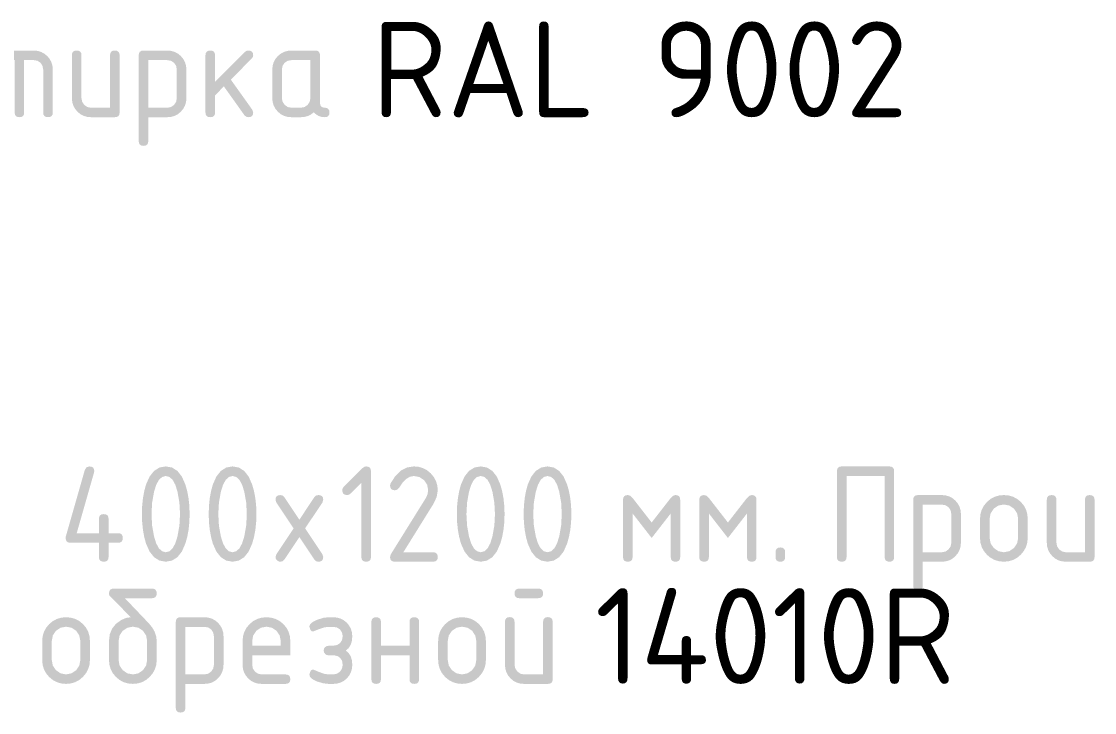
# Model space of a CAD drawing. Header units: millimetres. Extents: x 0 to 1189, y 0 to 841.
# Drawn here: x 1073.35 to 1107.43, y 331.33 to 353.28 of the extents above; entities that cross this region are included whole.
import ezdxf

# ---------------------------------------------------------------- set-up
doc = ezdxf.new("R2010")
doc.units = ezdxf.units.MM

msp = doc.modelspace()

# ---------------------------------------------------------------- hatches: boundary and pattern name
h = msp.add_hatch(color=7)
h.dxf.hatch_style = 2
h.paths.add_polyline_path([(1072.376287, 352.360441), (1073.739443, 352.360441), (1073.860917, 352.349357), (1073.972055, 352.316413), (1074.073686, 352.262075), (1074.166634, 352.186808), (1074.244451, 352.093171), (1074.300097, 351.990024), (1074.333523, 351.87737), (1074.344677, 351.755207), (1074.344677, 350.392051), (1074.33516, 350.325862), (1074.306574, 350.279672), (1074.258868, 350.252602), (1074.19199, 350.243774), (1074.125431, 350.252602), (1074.077889, 350.279672), (1074.049363, 350.325862), (1074.039855, 350.392051), (1074.039855, 351.755207), (1074.018082, 351.872478), (1073.954968, 351.970732), (1073.856714, 352.0355), (1073.739443, 352.055619), (1073.434621, 352.055619), (1073.434621, 350.392051), (1073.425103, 350.325862), (1073.396518, 350.279672), (1073.348812, 350.252602), (1073.281934, 350.243774), (1073.217838, 350.252602), (1073.171415, 350.279672), (1073.143183, 350.325862), (1073.133657, 350.392051), (1073.133657, 352.055619), (1072.528423, 352.055619), (1072.528423, 350.392051), (1072.518914, 350.325862), (1072.490389, 350.279672), (1072.442846, 350.252602), (1072.376287, 350.243774), (1072.309409, 350.252602), (1072.261703, 350.279672), (1072.233118, 350.325862), (1072.223601, 350.392051), (1072.223601, 352.212164), (1072.233118, 352.276493), (1072.261703, 352.32289), (1072.309409, 352.350993)])
h = msp.add_hatch(color=7)
h.dxf.hatch_style = 2
h.paths.add_polyline_path([(1076.466655, 352.212164), (1076.466655, 350.392051), (1076.457138, 350.325862), (1076.428552, 350.279672), (1076.380846, 350.252602), (1076.313968, 350.243774), (1075.556598, 350.243774), (1075.434185, 350.254239), (1075.321849, 350.286149), (1075.219952, 350.34028), (1075.128855, 350.417407), (1075.051039, 350.510425), (1074.995392, 350.612537), (1074.961966, 350.724985), (1074.950813, 350.849009), (1074.950813, 352.212164), (1074.96033, 352.276493), (1074.988915, 352.32289), (1075.036621, 352.350993), (1075.103499, 352.360441), (1075.170058, 352.350993), (1075.217601, 352.32289), (1075.246126, 352.276493), (1075.255635, 352.212164), (1075.255635, 350.849009), (1075.277959, 350.733391), (1075.344932, 350.633484), (1075.442703, 350.566511), (1075.556598, 350.544187), (1076.161833, 350.544187), (1076.161833, 352.212164), (1076.171341, 352.276493), (1076.199866, 352.32289), (1076.247409, 352.350993), (1076.313968, 352.360441), (1076.380846, 352.350993), (1076.428552, 352.32289), (1076.457138, 352.276493)])
h = msp.add_hatch(color=7)
h.paths.add_polyline_path([(1077.072374, 352.212164), (1077.081891, 352.276493), (1077.110477, 352.32289), (1077.158183, 352.350993), (1077.225061, 352.360441), (1077.982431, 352.360441), (1078.104843, 352.349357), (1078.217179, 352.316413), (1078.319077, 352.262075), (1078.410174, 352.186808), (1078.48799, 352.093171), (1078.543637, 351.990024), (1078.577063, 351.87737), (1078.588216, 351.755207), (1078.588216, 350.849009), (1078.577063, 350.726846), (1078.543637, 350.614191), (1078.48799, 350.511045), (1078.410174, 350.417407), (1078.319077, 350.34028), (1078.217179, 350.286149), (1078.104843, 350.254239), (1077.982431, 350.243774), (1077.377196, 350.243774), (1077.377196, 349.481995), (1077.367688, 349.417666), (1077.339162, 349.37127), (1077.29162, 349.343166), (1077.225061, 349.333718), (1077.158183, 349.343166), (1077.110477, 349.37127), (1077.081891, 349.417666), (1077.072374, 349.481995)])
h.paths.add_polyline_path([(1077.377196, 352.055619), (1077.377196, 350.544187), (1077.982431, 350.544187), (1078.097979, 350.566511), (1078.194097, 350.633484), (1078.26107, 350.731738), (1078.283394, 350.849009), (1078.283394, 351.755207), (1078.261621, 351.872478), (1078.198507, 351.970732), (1078.100184, 352.0355), (1077.982431, 352.055619)])
h = msp.add_hatch(color=7)
h.dxf.hatch_style = 2
h.paths.add_polyline_path([(1079.498758, 351.365498), (1080.451258, 352.317998), (1080.497767, 352.350381), (1080.557091, 352.360441), (1080.623969, 352.350993), (1080.671675, 352.32289), (1080.700261, 352.276493), (1080.709778, 352.212164), (1080.697513, 352.154493), (1080.662924, 352.106331), (1079.998159, 351.437707), (1080.680012, 350.480797), (1080.709778, 350.392051), (1080.700261, 350.325862), (1080.671675, 350.279672), (1080.623969, 350.252602), (1080.557091, 350.243774), (1080.484193, 350.259553), (1080.430312, 350.307164), (1079.778224, 351.22163), (1079.498758, 350.938306), (1079.498758, 350.392051), (1079.489249, 350.325862), (1079.460724, 350.279672), (1079.413182, 350.252602), (1079.346622, 350.243774), (1079.279744, 350.252602), (1079.232038, 350.279672), (1079.203453, 350.325862), (1079.193936, 350.392051), (1079.193936, 352.212164), (1079.203453, 352.276493), (1079.232038, 352.32289), (1079.279744, 352.350993), (1079.346622, 352.360441), (1079.413182, 352.350993), (1079.460724, 352.32289), (1079.489249, 352.276493), (1079.498758, 352.212164)])
h = msp.add_hatch(color=7)
h.paths.add_polyline_path([(1082.526517, 352.055619), (1081.921283, 352.055619), (1081.80353, 352.033846), (1081.705206, 351.970732), (1081.642092, 351.872478), (1081.620319, 351.755207), (1081.620319, 350.849009), (1081.642644, 350.733391), (1081.709616, 350.633484), (1081.807388, 350.566511), (1081.921283, 350.544187), (1082.225554, 350.544187), (1082.341102, 350.566511), (1082.43722, 350.633484), (1082.504193, 350.731738), (1082.526517, 350.849009)])
h.paths.add_polyline_path([(1083.131752, 350.392051), (1083.122303, 350.325862), (1083.0942, 350.279672), (1083.047803, 350.252602), (1082.983475, 350.243774), (1082.881078, 350.253352), (1082.789378, 350.282359), (1082.70791, 350.331211), (1082.636209, 350.40032), (1082.546542, 350.331211), (1082.448451, 350.282359), (1082.341576, 350.253352), (1082.225554, 350.243774), (1081.921283, 350.243774), (1081.79887, 350.254239), (1081.686534, 350.286149), (1081.584637, 350.34028), (1081.49354, 350.417407), (1081.415724, 350.510425), (1081.360077, 350.612537), (1081.326651, 350.724985), (1081.315497, 350.849009), (1081.315497, 351.755207), (1081.326651, 351.87737), (1081.360077, 351.990024), (1081.415724, 352.093171), (1081.49354, 352.186808), (1081.584637, 352.262075), (1081.686534, 352.316413), (1081.79887, 352.349357), (1081.921283, 352.360441), (1082.678653, 352.360441), (1082.745531, 352.350993), (1082.793237, 352.32289), (1082.821822, 352.276493), (1082.831339, 352.212164), (1082.831339, 350.696873), (1082.840848, 350.629995), (1082.869373, 350.58229), (1082.916915, 350.553704), (1082.983475, 350.544187), (1083.047803, 350.534678), (1083.0942, 350.506153), (1083.122303, 350.458611)])
h = msp.add_hatch(color=7)
h.dxf.hatch_style = 2
h.paths.add_polyline_path([(1074.751919, 336.879089), (1074.756329, 336.921532), (1075.361564, 339.042609), (1075.415238, 339.124326), (1075.509841, 339.1523), (1075.5764, 339.142792), (1075.623942, 339.114267), (1075.652467, 339.066724), (1075.661976, 339.000165), (1075.653708, 338.957721), (1075.103595, 337.031775), (1075.810253, 337.031775), (1075.810253, 337.488733), (1075.81977, 337.554689), (1075.848356, 337.600905), (1075.896062, 337.628104), (1075.962939, 337.63701), (1076.029499, 337.628104), (1076.077041, 337.600905), (1076.105566, 337.554689), (1076.115075, 337.488733), (1076.115075, 337.031775), (1076.419897, 337.031775), (1076.484225, 337.022181), (1076.530622, 336.993466), (1076.558726, 336.945734), (1076.568174, 336.879089), (1076.558726, 336.812529), (1076.530622, 336.764987), (1076.484225, 336.736462), (1076.419897, 336.726953), (1076.115075, 336.726953), (1076.115075, 336.273854), (1076.105566, 336.207665), (1076.077041, 336.161475), (1076.029499, 336.134405), (1075.962939, 336.125577), (1075.896062, 336.134405), (1075.848356, 336.161475), (1075.81977, 336.207665), (1075.810253, 336.273854), (1075.810253, 336.726953), (1074.904606, 336.726953), (1074.837728, 336.736462), (1074.790022, 336.764987), (1074.761437, 336.812529)])
h = msp.add_hatch(color=7)
h.paths.add_polyline_path([(1078.385397, 337.63701), (1078.365829, 338.003706), (1078.30492, 338.348077), (1078.236543, 338.567263), (1078.151889, 338.723248), (1078.050594, 338.816498), (1077.932298, 338.847478), (1077.81563, 338.816429), (1077.714155, 338.722697), (1077.628596, 338.565403), (1077.559677, 338.343668), (1077.498768, 337.998193), (1077.4792, 337.63701), (1077.498768, 337.273897), (1077.559677, 336.9298), (1077.628053, 336.709926), (1077.712708, 336.552425), (1077.814002, 336.457659), (1077.932298, 336.42599), (1078.050594, 336.457659), (1078.151889, 336.552425), (1078.236543, 336.709926), (1078.30492, 336.9298), (1078.365829, 337.273897)])
h.paths.add_polyline_path([(1078.690219, 337.63701), (1078.681512, 337.375889), (1078.6557, 337.132648), (1078.613247, 336.907597), (1078.554621, 336.701046), (1078.443818, 336.448813), (1078.302371, 336.269031), (1078.131468, 336.161389), (1077.932298, 336.125577), (1077.731432, 336.161389), (1077.560228, 336.269031), (1077.418376, 336.448813), (1077.305567, 336.701046), (1077.249489, 336.907597), (1077.208346, 337.132648), (1077.183016, 337.375889), (1077.174377, 337.63701), (1077.183016, 337.900439), (1077.208346, 338.144954), (1077.249489, 338.370453), (1077.305567, 338.576832), (1077.418376, 338.829297), (1077.560228, 339.009053), (1077.731432, 339.116566), (1077.932298, 339.1523), (1078.131468, 339.116566), (1078.302371, 339.009053), (1078.443818, 338.829297), (1078.554621, 338.576832), (1078.613247, 338.368593), (1078.6557, 338.143301), (1078.681512, 337.899819)])
h = msp.add_hatch(color=7)
h.paths.add_polyline_path([(1080.507148, 337.63701), (1080.48758, 338.003706), (1080.42667, 338.348077), (1080.358294, 338.567263), (1080.273639, 338.723248), (1080.172345, 338.816498), (1080.054049, 338.847478), (1079.937381, 338.816429), (1079.835905, 338.722697), (1079.750346, 338.565403), (1079.681427, 338.343668), (1079.620518, 337.998193), (1079.60095, 337.63701), (1079.620518, 337.273897), (1079.681427, 336.9298), (1079.749804, 336.709926), (1079.834458, 336.552425), (1079.935753, 336.457659), (1080.054049, 336.42599), (1080.172345, 336.457659), (1080.273639, 336.552425), (1080.358294, 336.709926), (1080.42667, 336.9298), (1080.48758, 337.273897)])
h.paths.add_polyline_path([(1080.81197, 337.63701), (1080.803262, 337.375889), (1080.77745, 337.132648), (1080.734998, 336.907597), (1080.676371, 336.701046), (1080.565568, 336.448813), (1080.424121, 336.269031), (1080.253218, 336.161389), (1080.054049, 336.125577), (1079.853183, 336.161389), (1079.681979, 336.269031), (1079.540127, 336.448813), (1079.427317, 336.701046), (1079.37124, 336.907597), (1079.330096, 337.132648), (1079.304766, 337.375889), (1079.296128, 337.63701), (1079.304766, 337.900439), (1079.330096, 338.144954), (1079.37124, 338.370453), (1079.427317, 338.576832), (1079.540127, 338.829297), (1079.681979, 339.009053), (1079.853183, 339.116566), (1080.054049, 339.1523), (1080.253218, 339.116566), (1080.424121, 339.009053), (1080.565568, 338.829297), (1080.676371, 338.576832), (1080.734998, 338.368593), (1080.77745, 338.143301), (1080.803262, 337.899819)])
h = msp.add_hatch(color=7)
h.dxf.hatch_style = 2
h.paths.add_polyline_path([(1084.145414, 338.635812), (1083.798149, 338.288546), (1083.749986, 338.25444), (1083.692315, 338.242244), (1083.625437, 338.251752), (1083.577731, 338.280278), (1083.549146, 338.32782), (1083.539629, 338.394379), (1083.549688, 338.452257), (1083.582072, 338.500213), (1084.174629, 339.09332), (1084.236089, 339.137073), (1084.29755, 339.1523), (1084.364109, 339.142792), (1084.411651, 339.114267), (1084.440177, 339.066724), (1084.449685, 339.000165), (1084.449685, 336.273854), (1084.440177, 336.207665), (1084.411651, 336.161475), (1084.364109, 336.134405), (1084.29755, 336.125577), (1084.23099, 336.134405), (1084.183448, 336.161475), (1084.154923, 336.207665), (1084.145414, 336.273854)])
h = msp.add_hatch(color=7)
h.dxf.hatch_style = 2
h.paths.add_polyline_path([(1085.813649, 339.1523), (1085.964226, 339.138787), (1086.104209, 339.097937), (1086.232306, 339.029285), (1086.347226, 338.932365), (1086.444601, 338.815516), (1086.514795, 338.687144), (1086.557291, 338.546885), (1086.57157, 338.394379), (1086.536499, 338.178027), (1086.431562, 337.958368), (1085.479062, 336.42599), (1086.418884, 336.42599), (1086.485762, 336.416481), (1086.533468, 336.387956), (1086.562053, 336.340413), (1086.57157, 336.273854), (1086.562053, 336.207665), (1086.533468, 336.161475), (1086.485762, 336.134405), (1086.418884, 336.125577), (1085.208415, 336.125577), (1085.141537, 336.134405), (1085.093831, 336.161475), (1085.065246, 336.207665), (1085.055728, 336.273854), (1085.081084, 336.3626), (1086.190681, 338.144679), (1086.247732, 338.268082), (1086.266748, 338.394379), (1086.234433, 338.569804), (1086.135559, 338.716289), (1085.98866, 338.815163), (1085.813649, 338.847478), (1085.68656, 338.823699), (1085.565465, 338.752325), (1085.449951, 338.633305), (1085.339604, 338.466589), (1085.284965, 338.413121), (1085.208415, 338.394379), (1085.141537, 338.403974), (1085.093831, 338.432689), (1085.065246, 338.480421), (1085.055728, 338.547066), (1085.068406, 338.606046), (1085.221825, 338.84511), (1085.396586, 339.015806), (1085.593568, 339.118185)])
h = msp.add_hatch(color=7)
h.paths.add_polyline_path([(1088.388499, 337.63701), (1088.368931, 338.003706), (1088.308021, 338.348077), (1088.239645, 338.567263), (1088.15499, 338.723248), (1088.053696, 338.816498), (1087.9354, 338.847478), (1087.818732, 338.816429), (1087.717256, 338.722697), (1087.631697, 338.565403), (1087.562778, 338.343668), (1087.501869, 337.998193), (1087.482301, 337.63701), (1087.501869, 337.273897), (1087.562778, 336.9298), (1087.631155, 336.709926), (1087.715809, 336.552425), (1087.817104, 336.457659), (1087.9354, 336.42599), (1088.053696, 336.457659), (1088.15499, 336.552425), (1088.239645, 336.709926), (1088.308021, 336.9298), (1088.368931, 337.273897)])
h.paths.add_polyline_path([(1088.693321, 337.63701), (1088.684613, 337.375889), (1088.658801, 337.132648), (1088.616349, 336.907597), (1088.557722, 336.701046), (1088.446919, 336.448813), (1088.305472, 336.269031), (1088.134569, 336.161389), (1087.9354, 336.125577), (1087.734534, 336.161389), (1087.56333, 336.269031), (1087.421478, 336.448813), (1087.308668, 336.701046), (1087.252591, 336.907597), (1087.211447, 337.132648), (1087.186117, 337.375889), (1087.177479, 337.63701), (1087.186117, 337.900439), (1087.211447, 338.144954), (1087.252591, 338.370453), (1087.308668, 338.576832), (1087.421478, 338.829297), (1087.56333, 339.009053), (1087.734534, 339.116566), (1087.9354, 339.1523), (1088.134569, 339.116566), (1088.305472, 339.009053), (1088.446919, 338.829297), (1088.557722, 338.576832), (1088.616349, 338.368593), (1088.658801, 338.143301), (1088.684613, 337.899819)])
h = msp.add_hatch(color=7)
h.paths.add_polyline_path([(1090.510249, 337.63701), (1090.490681, 338.003706), (1090.429772, 338.348077), (1090.361395, 338.567263), (1090.276741, 338.723248), (1090.175446, 338.816498), (1090.05715, 338.847478), (1089.940482, 338.816429), (1089.839007, 338.722697), (1089.753448, 338.565403), (1089.684529, 338.343668), (1089.623619, 337.998193), (1089.604051, 337.63701), (1089.623619, 337.273897), (1089.684529, 336.9298), (1089.752905, 336.709926), (1089.83756, 336.552425), (1089.938854, 336.457659), (1090.05715, 336.42599), (1090.175446, 336.457659), (1090.276741, 336.552425), (1090.361395, 336.709926), (1090.429772, 336.9298), (1090.490681, 337.273897)])
h.paths.add_polyline_path([(1090.815071, 337.63701), (1090.806364, 337.375889), (1090.780551, 337.132648), (1090.738099, 336.907597), (1090.679472, 336.701046), (1090.568669, 336.448813), (1090.427222, 336.269031), (1090.25632, 336.161389), (1090.05715, 336.125577), (1089.856284, 336.161389), (1089.68508, 336.269031), (1089.543228, 336.448813), (1089.430418, 336.701046), (1089.374341, 336.907597), (1089.333198, 337.132648), (1089.307868, 337.375889), (1089.299229, 337.63701), (1089.307868, 337.900439), (1089.333198, 338.144954), (1089.374341, 338.370453), (1089.430418, 338.576832), (1089.543228, 338.829297), (1089.68508, 339.009053), (1089.856284, 339.116566), (1090.05715, 339.1523), (1090.25632, 339.116566), (1090.427222, 339.009053), (1090.568669, 338.829297), (1090.679472, 338.576832), (1090.738099, 338.368593), (1090.780551, 338.143301), (1090.806364, 337.899819)])
h = msp.add_hatch(color=7)
h.dxf.hatch_style = 2
h.paths.add_polyline_path([(1099.402818, 339.1523), (1100.918109, 339.1523), (1100.982437, 339.142792), (1101.028834, 339.114267), (1101.056937, 339.066724), (1101.066386, 339.000165), (1101.066386, 336.273854), (1101.056937, 336.207665), (1101.028834, 336.161475), (1100.982437, 336.134405), (1100.918109, 336.125577), (1100.851549, 336.134405), (1100.804007, 336.161475), (1100.775482, 336.207665), (1100.765973, 336.273854), (1100.765973, 338.847478), (1099.554953, 338.847478), (1099.554953, 336.273854), (1099.545445, 336.207665), (1099.516919, 336.161475), (1099.469377, 336.134405), (1099.402818, 336.125577), (1099.33594, 336.134405), (1099.288234, 336.161475), (1099.259648, 336.207665), (1099.250131, 336.273854), (1099.250131, 339.000165), (1099.259648, 339.066724), (1099.288234, 339.114267), (1099.33594, 339.142792)])
h = msp.add_hatch(color=7)
h.dxf.hatch_style = 2
h.paths.add_polyline_path([(1082.3577, 337.183911), (1082.908364, 336.35819), (1082.93372, 336.273854), (1082.924203, 336.207665), (1082.895617, 336.161475), (1082.847912, 336.134405), (1082.781034, 336.125577), (1082.708135, 336.141356), (1082.654254, 336.188967), (1082.175799, 336.908854), (1081.697344, 336.188967), (1081.643463, 336.141356), (1081.570565, 336.125577), (1081.512894, 336.135637), (1081.464732, 336.168021), (1081.430143, 336.217837), (1081.417878, 336.273854), (1081.443234, 336.35819), (1081.993898, 337.183911), (1081.443234, 338.005221), (1081.417878, 338.093967), (1081.427395, 338.158296), (1081.455981, 338.204692), (1081.503687, 338.232796), (1081.570565, 338.242244), (1081.643463, 338.226465), (1081.697344, 338.178854), (1082.175799, 337.458967), (1082.654254, 338.178854), (1082.708135, 338.226465), (1082.781034, 338.242244), (1082.847912, 338.233416), (1082.895617, 338.206346), (1082.924203, 338.160156), (1082.93372, 338.093967), (1082.908364, 338.005221)])
h = msp.add_hatch(color=7)
h.dxf.hatch_style = 2
h.paths.add_polyline_path([(1093.36532, 336.879089), (1092.760086, 337.657956), (1092.760086, 336.273854), (1092.750577, 336.207665), (1092.722052, 336.161475), (1092.67451, 336.134405), (1092.60795, 336.125577), (1092.541073, 336.134405), (1092.493367, 336.161475), (1092.464781, 336.207665), (1092.455264, 336.273854), (1092.455264, 338.093967), (1092.464781, 338.158296), (1092.493367, 338.204692), (1092.541073, 338.232796), (1092.60795, 338.242244), (1092.684018, 338.219437), (1092.760086, 338.149089), (1093.36532, 337.370221), (1093.971106, 338.149089), (1094.047174, 338.219437), (1094.123241, 338.242244), (1094.18757, 338.232796), (1094.233967, 338.204692), (1094.26207, 338.158296), (1094.271518, 338.093967), (1094.271518, 336.273854), (1094.26207, 336.207665), (1094.233967, 336.161475), (1094.18757, 336.134405), (1094.123241, 336.125577), (1094.056682, 336.134405), (1094.00914, 336.161475), (1093.980614, 336.207665), (1093.971106, 336.273854), (1093.971106, 337.657956)])
h = msp.add_hatch(color=7)
h.dxf.hatch_style = 2
h.paths.add_polyline_path([(1095.787778, 336.879089), (1095.182544, 337.657956), (1095.182544, 336.273854), (1095.173035, 336.207665), (1095.14451, 336.161475), (1095.096968, 336.134405), (1095.030408, 336.125577), (1094.96353, 336.134405), (1094.915825, 336.161475), (1094.887239, 336.207665), (1094.877722, 336.273854), (1094.877722, 338.093967), (1094.887239, 338.158296), (1094.915825, 338.204692), (1094.96353, 338.232796), (1095.030408, 338.242244), (1095.106476, 338.219437), (1095.182544, 338.149089), (1095.787778, 337.370221), (1096.393564, 338.149089), (1096.469631, 338.219437), (1096.545699, 338.242244), (1096.610028, 338.232796), (1096.656425, 338.204692), (1096.684528, 338.158296), (1096.693976, 338.093967), (1096.693976, 336.273854), (1096.684528, 336.207665), (1096.656425, 336.161475), (1096.610028, 336.134405), (1096.545699, 336.125577), (1096.47914, 336.134405), (1096.431598, 336.161475), (1096.403072, 336.207665), (1096.393564, 336.273854), (1096.393564, 337.657956)])
h = msp.add_hatch(color=7)
h.paths.add_polyline_path([(1101.672589, 338.093967), (1101.682106, 338.158296), (1101.710692, 338.204692), (1101.758398, 338.232796), (1101.825276, 338.242244), (1102.582646, 338.242244), (1102.705058, 338.231159), (1102.817394, 338.198216), (1102.919292, 338.143878), (1103.010389, 338.068611), (1103.088205, 337.974973), (1103.143852, 337.871827), (1103.177278, 337.759173), (1103.188431, 337.63701), (1103.188431, 336.730812), (1103.177278, 336.608649), (1103.143852, 336.495994), (1103.088205, 336.392848), (1103.010389, 336.29921), (1102.919292, 336.222083), (1102.817394, 336.167952), (1102.705058, 336.136042), (1102.582646, 336.125577), (1101.977411, 336.125577), (1101.977411, 335.363798), (1101.967903, 335.299469), (1101.939377, 335.253072), (1101.891835, 335.224969), (1101.825276, 335.215521), (1101.758398, 335.224969), (1101.710692, 335.253072), (1101.682106, 335.299469), (1101.672589, 335.363798)])
h.paths.add_polyline_path([(1101.977411, 337.937422), (1101.977411, 336.42599), (1102.582646, 336.42599), (1102.698194, 336.448314), (1102.794312, 336.515287), (1102.861285, 336.613541), (1102.883609, 336.730812), (1102.883609, 337.63701), (1102.861836, 337.754281), (1102.798722, 337.852535), (1102.700399, 337.917303), (1102.582646, 337.937422)])
h = msp.add_hatch(color=7)
h.paths.add_polyline_path([(1103.79434, 336.879089), (1103.79434, 337.484323), (1103.807939, 337.636829), (1103.848979, 337.777087), (1103.91782, 337.90546), (1104.014826, 338.022309), (1104.131356, 338.118996), (1104.259565, 338.187674), (1104.399763, 338.228653), (1104.552261, 338.242244), (1104.704758, 338.228713), (1104.844956, 338.188156), (1104.973165, 338.120623), (1105.089695, 338.026168), (1105.186701, 337.909568), (1105.255542, 337.780877), (1105.296582, 337.639369), (1105.310182, 337.484323), (1105.310182, 336.879089), (1105.295902, 336.729132), (1105.253406, 336.590183), (1105.183213, 336.462292), (1105.085837, 336.345512), (1104.970917, 336.248826), (1104.84282, 336.180148), (1104.702837, 336.139168), (1104.552261, 336.125577), (1104.399763, 336.139168), (1104.259565, 336.180148), (1104.131356, 336.248826), (1104.014826, 336.345512), (1103.91782, 336.462292), (1103.848979, 336.590183), (1103.807939, 336.729132)])
h.paths.add_polyline_path([(1105.00536, 336.883498), (1105.00536, 337.488733), (1104.973045, 337.662297), (1104.87417, 337.810642), (1104.727271, 337.909517), (1104.552261, 337.941832), (1104.37725, 337.909517), (1104.230351, 337.810642), (1104.131477, 337.662297), (1104.099162, 337.488733), (1104.099162, 336.883498), (1104.131477, 336.706627), (1104.230351, 336.561589), (1104.37725, 336.460509), (1104.552261, 336.42599), (1104.727271, 336.460509), (1104.87417, 336.561589), (1104.973045, 336.708074)])
h = msp.add_hatch(color=7)
h.dxf.hatch_style = 2
h.paths.add_polyline_path([(1107.431932, 338.093967), (1107.431932, 336.273854), (1107.422415, 336.207665), (1107.393829, 336.161475), (1107.346123, 336.134405), (1107.279245, 336.125577), (1106.521876, 336.125577), (1106.399463, 336.136042), (1106.287127, 336.167952), (1106.185229, 336.222083), (1106.094132, 336.29921), (1106.016316, 336.392228), (1105.960669, 336.49434), (1105.927243, 336.606788), (1105.91609, 336.730812), (1105.91609, 338.093967), (1105.925607, 338.158296), (1105.954193, 338.204692), (1106.001899, 338.232796), (1106.068777, 338.242244), (1106.135336, 338.232796), (1106.182878, 338.204692), (1106.211404, 338.158296), (1106.220912, 338.093967), (1106.220912, 336.730812), (1106.243236, 336.615194), (1106.310209, 336.515287), (1106.407981, 336.448314), (1106.521876, 336.42599), (1107.12711, 336.42599), (1107.12711, 338.093967), (1107.136618, 338.158296), (1107.165144, 338.204692), (1107.212686, 338.232796), (1107.279245, 338.242244), (1107.346123, 338.232796), (1107.393829, 338.204692), (1107.422415, 338.158296)])
h = msp.add_hatch(color=7)
h.dxf.hatch_style = 2
h.paths.add_polyline_path([(1097.30018, 336.42599), (1097.309697, 336.492868), (1097.338282, 336.540574), (1097.385988, 336.569159), (1097.452866, 336.578676), (1097.519426, 336.569159), (1097.566968, 336.540574), (1097.595493, 336.492868), (1097.605002, 336.42599), (1097.605002, 336.273854), (1097.595493, 336.207665), (1097.566968, 336.161475), (1097.519426, 336.134405), (1097.452866, 336.125577), (1097.385988, 336.134405), (1097.338282, 336.161475), (1097.309697, 336.207665), (1097.30018, 336.273854)])
h = msp.add_hatch(color=7)
h.paths.add_polyline_path([(1077.645016, 333.603759), (1077.645016, 332.998525), (1077.630736, 332.848568), (1077.588241, 332.709619), (1077.518047, 332.581728), (1077.420672, 332.464948), (1077.305752, 332.368262), (1077.177655, 332.299584), (1077.037672, 332.258604), (1076.887095, 332.245013), (1076.734598, 332.258604), (1076.5944, 332.299584), (1076.466191, 332.368262), (1076.34966, 332.464948), (1076.252655, 332.581728), (1076.183813, 332.709619), (1076.142774, 332.848568), (1076.129174, 332.998525), (1076.129174, 333.608169), (1076.153781, 333.819146), (1076.227635, 334.001185), (1076.350789, 334.153872), (1076.523293, 334.276793), (1076.678253, 334.341561), (1076.823705, 334.36168), (1076.15894, 335.030304), (1076.136202, 335.065444), (1076.129174, 335.119601), (1076.138691, 335.18616), (1076.167277, 335.233703), (1076.214983, 335.262228), (1076.281861, 335.271736), (1077.496739, 335.271736), (1077.561068, 335.262228), (1077.607465, 335.233703), (1077.635568, 335.18616), (1077.645016, 335.119601), (1077.635568, 335.052723), (1077.607465, 335.005017), (1077.561068, 334.976431), (1077.496739, 334.966914), (1076.632985, 334.966914), (1077.395316, 334.167101), (1077.503862, 334.03443), (1077.581971, 333.896592), (1077.629177, 333.753173)])
h.paths.add_polyline_path([(1077.340194, 333.002934), (1077.340194, 333.608169), (1077.307879, 333.781733), (1077.209005, 333.930078), (1077.062106, 334.028953), (1076.887095, 334.061268), (1076.712084, 334.028953), (1076.565185, 333.930078), (1076.466311, 333.781733), (1076.433996, 333.608169), (1076.433996, 333.002934), (1076.466311, 332.826063), (1076.565185, 332.681025), (1076.712084, 332.579946), (1076.887095, 332.545426), (1077.062106, 332.579946), (1077.209005, 332.681025), (1077.307879, 332.82751)])
h = msp.add_hatch(color=7)
h.paths.add_polyline_path([(1090.221664, 334.213403), (1090.221664, 332.39329), (1090.212147, 332.327101), (1090.183561, 332.280911), (1090.135855, 332.253841), (1090.068977, 332.245013), (1089.311607, 332.245013), (1089.189194, 332.255478), (1089.076859, 332.287388), (1088.974961, 332.341519), (1088.883864, 332.418646), (1088.806048, 332.512284), (1088.750401, 332.61543), (1088.716975, 332.728085), (1088.705822, 332.850248), (1088.705822, 334.213403), (1088.715339, 334.280281), (1088.743925, 334.327987), (1088.79163, 334.356573), (1088.858508, 334.36609), (1088.925068, 334.356573), (1088.97261, 334.327987), (1089.001135, 334.280281), (1089.010644, 334.213403), (1089.010644, 332.850248), (1089.032968, 332.735113), (1089.099941, 332.638581), (1089.197712, 332.568232), (1089.311607, 332.545426), (1089.916842, 332.545426), (1089.916842, 334.213403), (1089.92635, 334.280281), (1089.954876, 334.327987), (1090.002418, 334.356573), (1090.068977, 334.36609), (1090.135855, 334.356573), (1090.183561, 334.327987), (1090.212147, 334.280281)])
h.paths.add_polyline_path([(1089.764155, 334.966914), (1089.158921, 334.966914), (1089.094592, 334.976431), (1089.048195, 335.005017), (1089.020092, 335.052723), (1089.010644, 335.119601), (1089.020092, 335.18616), (1089.048195, 335.233703), (1089.094592, 335.262228), (1089.158921, 335.271736), (1089.764155, 335.271736), (1089.831033, 335.262228), (1089.878739, 335.233703), (1089.907325, 335.18616), (1089.916842, 335.119601), (1089.907325, 335.052723), (1089.878739, 335.005017), (1089.831033, 334.976431)])
h = msp.add_hatch(color=7)
h.paths.add_polyline_path([(1074.007654, 332.998525), (1074.007654, 333.603759), (1074.021254, 333.756265), (1074.062294, 333.896523), (1074.131135, 334.024896), (1074.22814, 334.141745), (1074.344671, 334.238432), (1074.47288, 334.30711), (1074.613078, 334.348089), (1074.765575, 334.36168), (1074.918072, 334.348149), (1075.058271, 334.307592), (1075.18648, 334.24006), (1075.30301, 334.145604), (1075.400015, 334.029004), (1075.468857, 333.900313), (1075.509897, 333.758806), (1075.523496, 333.603759), (1075.523496, 332.998525), (1075.509216, 332.848568), (1075.466721, 332.709619), (1075.396527, 332.581728), (1075.299152, 332.464948), (1075.184232, 332.368262), (1075.056135, 332.299584), (1074.916152, 332.258604), (1074.765575, 332.245013), (1074.613078, 332.258604), (1074.47288, 332.299584), (1074.344671, 332.368262), (1074.22814, 332.464948), (1074.131135, 332.581728), (1074.062294, 332.709619), (1074.021254, 332.848568)])
h.paths.add_polyline_path([(1075.218674, 333.002934), (1075.218674, 333.608169), (1075.186359, 333.781733), (1075.087485, 333.930078), (1074.940586, 334.028953), (1074.765575, 334.061268), (1074.590564, 334.028953), (1074.443666, 333.930078), (1074.344791, 333.781733), (1074.312476, 333.608169), (1074.312476, 333.002934), (1074.344791, 332.826063), (1074.443666, 332.681025), (1074.590564, 332.579946), (1074.765575, 332.545426), (1074.940586, 332.579946), (1075.087485, 332.681025), (1075.186359, 332.82751)])
h = msp.add_hatch(color=7)
h.paths.add_polyline_path([(1078.250694, 334.213403), (1078.260211, 334.277732), (1078.288797, 334.324128), (1078.336503, 334.352232), (1078.403381, 334.36168), (1079.16075, 334.36168), (1079.283163, 334.350595), (1079.395499, 334.317652), (1079.497397, 334.263314), (1079.588493, 334.188047), (1079.66631, 334.09441), (1079.721956, 333.991263), (1079.755383, 333.878609), (1079.766536, 333.756446), (1079.766536, 332.850248), (1079.755383, 332.728085), (1079.721956, 332.61543), (1079.66631, 332.512284), (1079.588493, 332.418646), (1079.497397, 332.341519), (1079.395499, 332.287388), (1079.283163, 332.255478), (1079.16075, 332.245013), (1078.555516, 332.245013), (1078.555516, 331.483234), (1078.546008, 331.418905), (1078.517482, 331.372508), (1078.46994, 331.344405), (1078.403381, 331.334957), (1078.336503, 331.344405), (1078.288797, 331.372508), (1078.260211, 331.418905), (1078.250694, 331.483234)])
h.paths.add_polyline_path([(1078.555516, 334.056858), (1078.555516, 332.545426), (1079.16075, 332.545426), (1079.276299, 332.56775), (1079.372417, 332.634723), (1079.43939, 332.732977), (1079.461714, 332.850248), (1079.461714, 333.756446), (1079.439941, 333.873717), (1079.376827, 333.971971), (1079.278504, 334.036739), (1079.16075, 334.056858)])
h = msp.add_hatch(color=7)
h.paths.add_polyline_path([(1081.130135, 334.061268), (1080.955124, 334.028953), (1080.808225, 333.930078), (1080.709351, 333.78318), (1080.677036, 333.608169), (1080.677036, 333.455482), (1081.583234, 333.455482), (1081.583234, 333.608169), (1081.550919, 333.78318), (1081.452045, 333.930078), (1081.305146, 334.028953)])
h.paths.add_polyline_path([(1080.677036, 333.151211), (1080.677036, 332.850248), (1080.69936, 332.73463), (1080.766333, 332.634723), (1080.864105, 332.56775), (1080.977999, 332.545426), (1081.735369, 332.545426), (1081.802247, 332.535917), (1081.849953, 332.507392), (1081.878539, 332.45985), (1081.888056, 332.39329), (1081.878539, 332.327101), (1081.849953, 332.280911), (1081.802247, 332.253841), (1081.735369, 332.245013), (1080.977999, 332.245013), (1080.855587, 332.255478), (1080.743251, 332.287388), (1080.641353, 332.341519), (1080.550256, 332.418646), (1080.47244, 332.511664), (1080.416793, 332.613776), (1080.383367, 332.726224), (1080.372214, 332.850248), (1080.372214, 333.603759), (1080.385813, 333.756265), (1080.426853, 333.896523), (1080.495695, 334.024896), (1080.5927, 334.141745), (1080.70923, 334.238432), (1080.83744, 334.30711), (1080.977638, 334.348089), (1081.130135, 334.36168), (1081.282632, 334.348149), (1081.42283, 334.307592), (1081.551039, 334.24006), (1081.66757, 334.145604), (1081.764575, 334.029073), (1081.833417, 333.900864), (1081.874456, 333.760666), (1081.888056, 333.608169), (1081.888056, 333.151211)])
h = msp.add_hatch(color=7)
h.dxf.hatch_style = 2
h.paths.add_polyline_path([(1083.552067, 332.850248), (1083.532499, 332.9762), (1083.47159, 333.070734), (1083.39566, 333.125029), (1083.294098, 333.151211), (1083.099519, 333.151211), (1083.036887, 333.166301), (1082.993686, 333.197513), (1082.959097, 333.245676), (1082.946833, 333.303347), (1082.959097, 333.364669), (1082.993686, 333.41359), (1083.053079, 333.447696), (1083.141412, 333.459892), (1083.188265, 333.459892), (1083.238977, 333.455482), (1083.372853, 333.477806), (1083.47159, 333.544779), (1083.532499, 333.63945), (1083.552067, 333.756446), (1083.532017, 333.873717), (1083.467731, 333.971971), (1083.369201, 334.036739), (1083.251655, 334.056858), (1083.099519, 334.056858), (1082.959166, 334.037841), (1082.790287, 333.98079), (1082.709388, 333.947511), (1082.651588, 333.923739), (1082.617662, 333.909477), (1082.566494, 333.917745), (1082.527909, 333.959293), (1082.493734, 334.065126), (1082.509572, 334.123925), (1082.556779, 334.179572), (1082.634888, 334.232015), (1082.743434, 334.281203), (1082.934086, 334.342112), (1083.099519, 334.36168), (1083.251655, 334.36168), (1083.373818, 334.350595), (1083.486472, 334.317652), (1083.589619, 334.263314), (1083.683256, 334.188047), (1083.758756, 334.09441), (1083.813067, 333.991263), (1083.845882, 333.878609), (1083.856889, 333.756446), (1083.844116, 333.608832), (1083.805557, 333.483801), (1083.74085, 333.381817), (1083.649632, 333.303347), (1083.74085, 333.224876), (1083.805557, 333.122893), (1083.844116, 332.997861), (1083.856889, 332.850248), (1083.845882, 332.728085), (1083.813067, 332.61543), (1083.758756, 332.512284), (1083.683256, 332.418646), (1083.589619, 332.341519), (1083.486472, 332.287388), (1083.373818, 332.255478), (1083.251655, 332.245013), (1083.099519, 332.245013), (1082.930503, 332.26403), (1082.739576, 332.321081), (1082.6314, 332.370337), (1082.554643, 332.423263), (1082.508892, 332.480219), (1082.493734, 332.541567), (1082.527909, 332.647401), (1082.566976, 332.687295), (1082.612245, 332.701971), (1082.625948, 332.697217), (1082.660683, 332.682954), (1082.716812, 332.659183), (1082.794697, 332.625903), (1082.959717, 332.564994), (1083.099519, 332.545426), (1083.251655, 332.545426), (1083.369201, 332.56775), (1083.467731, 332.634723), (1083.53057, 332.732977)])
h = msp.add_hatch(color=7)
h.dxf.hatch_style = 2
h.paths.add_polyline_path([(1084.767604, 333.151211), (1084.767604, 332.39329), (1084.758096, 332.327101), (1084.72957, 332.280911), (1084.682028, 332.253841), (1084.615469, 332.245013), (1084.548591, 332.253841), (1084.500885, 332.280911), (1084.472299, 332.327101), (1084.462782, 332.39329), (1084.462782, 334.213403), (1084.472299, 334.277732), (1084.500885, 334.324128), (1084.548591, 334.352232), (1084.615469, 334.36168), (1084.682028, 334.352232), (1084.72957, 334.324128), (1084.758096, 334.277732), (1084.767604, 334.213403), (1084.767604, 333.455482), (1085.673802, 333.455482), (1085.673802, 334.213403), (1085.68331, 334.277732), (1085.711836, 334.324128), (1085.759378, 334.352232), (1085.825937, 334.36168), (1085.892815, 334.352232), (1085.940521, 334.324128), (1085.969107, 334.277732), (1085.978624, 334.213403), (1085.978624, 332.39329), (1085.969107, 332.327101), (1085.940521, 332.280911), (1085.892815, 332.253841), (1085.825937, 332.245013), (1085.759378, 332.253841), (1085.711836, 332.280911), (1085.68331, 332.327101), (1085.673802, 332.39329), (1085.673802, 333.151211)])
h = msp.add_hatch(color=7)
h.paths.add_polyline_path([(1086.584302, 332.998525), (1086.584302, 333.603759), (1086.597901, 333.756265), (1086.638941, 333.896523), (1086.707783, 334.024896), (1086.804788, 334.141745), (1086.921318, 334.238432), (1087.049528, 334.30711), (1087.189726, 334.348089), (1087.342223, 334.36168), (1087.49472, 334.348149), (1087.634918, 334.307592), (1087.763127, 334.24006), (1087.879658, 334.145604), (1087.976663, 334.029004), (1088.045505, 333.900313), (1088.086544, 333.758806), (1088.100144, 333.603759), (1088.100144, 332.998525), (1088.085864, 332.848568), (1088.043369, 332.709619), (1087.973175, 332.581728), (1087.875799, 332.464948), (1087.76088, 332.368262), (1087.632782, 332.299584), (1087.492799, 332.258604), (1087.342223, 332.245013), (1087.189726, 332.258604), (1087.049528, 332.299584), (1086.921318, 332.368262), (1086.804788, 332.464948), (1086.707783, 332.581728), (1086.638941, 332.709619), (1086.597901, 332.848568)])
h.paths.add_polyline_path([(1087.795322, 333.002934), (1087.795322, 333.608169), (1087.763007, 333.781733), (1087.664133, 333.930078), (1087.517234, 334.028953), (1087.342223, 334.061268), (1087.167212, 334.028953), (1087.020313, 333.930078), (1086.921439, 333.781733), (1086.889124, 333.608169), (1086.889124, 333.002934), (1086.921439, 332.826063), (1087.020313, 332.681025), (1087.167212, 332.579946), (1087.342223, 332.545426), (1087.517234, 332.579946), (1087.664133, 332.681025), (1087.763007, 332.82751)])

# ---------------------------------------------------------------- texts
at = {"color": 7, "char_height": 3.040288, "attachment_point": 1}
for s, insert in [('{\\fGOSTCommon|b0|i0|c0;RAL 9002}', (1084.475678, 353.284065)), ('{\\fGOSTCommon|b0|i0|c0;14010R}', (1091.562094, 335.285301))]:
    msp.add_mtext(s, dxfattribs=dict(at, insert=insert))

doc.saveas('drawing.dxf')
